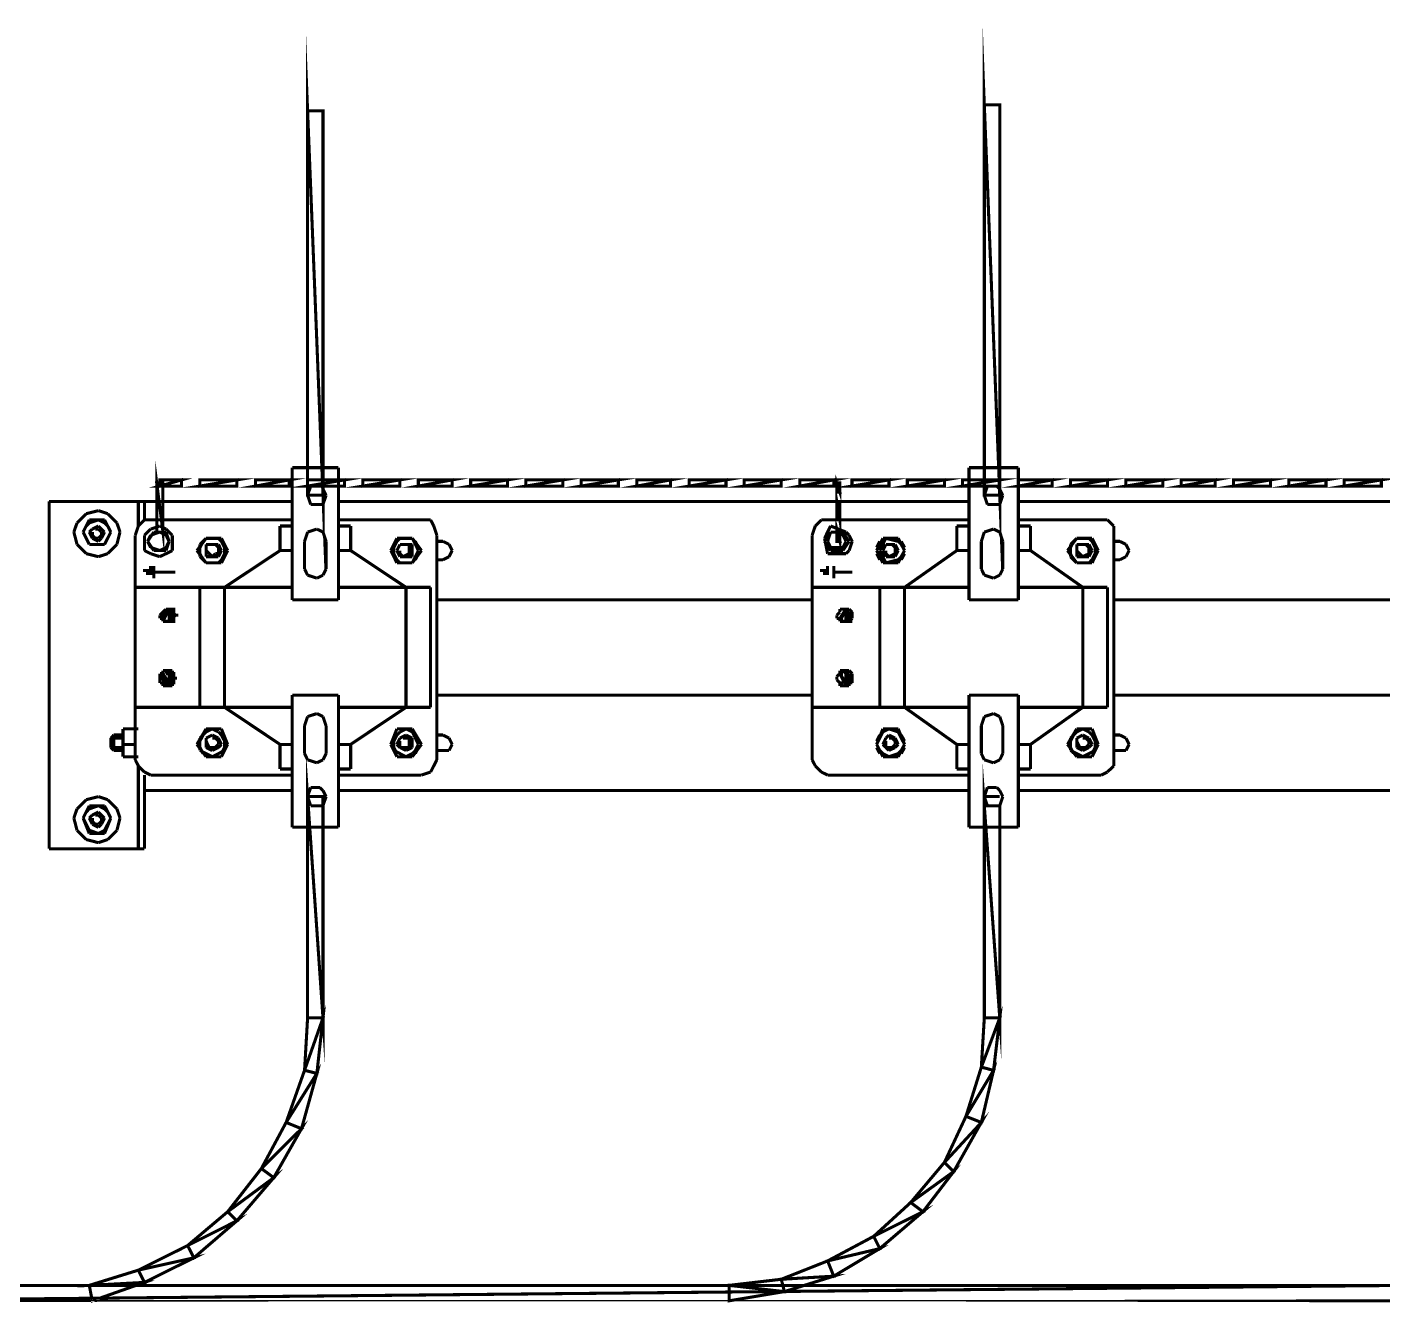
# Model space of a CAD drawing. Header units: metres. Extents: x -593 to 248, y 430 to 1024.
# Drawn here: x -234.03 to -215.34, y 511.43 to 529.02 of the extents above; entities that cross this region are included whole.
import ezdxf

# ---------------------------------------------------------------- set-up
doc = ezdxf.new("R2010")
doc.units = ezdxf.units.M
doc.header["$MEASUREMENT"] = 0
for name, color, linetype in [('C00-00-00-BLACK', 7, 'Continuous'), ('C00-FF-00', 3, 'Continuous'), ('CFF-00-00', 1, 'Continuous')]:
    doc.layers.add(name, color=color, linetype=linetype)

msp = doc.modelspace()

# ---------------------------------------------------------------- linework, layer by layer
at = {"layer": 'C00-00-00-BLACK', "const_width": 0.0423}
for points in [[(-229.736, 522.949), (-230.372, 522.949)], [(-230.372, 522.949), (-230.372, 521.126)], [(-229.736, 522.949), (-229.736, 521.126)], [(-220.363, 522.949), (-221.043, 522.949)], [(-221.043, 522.949), (-221.043, 521.126)], [(-220.363, 522.949), (-220.363, 521.126)], [(-230.118, 522.695), (-230.161, 522.568)], [(-230.161, 522.568), (-230.118, 522.441)], [(-229.992, 522.695), (-230.118, 522.695)], [(-229.906, 522.568), (-229.949, 522.653)], [(-229.949, 522.441), (-229.906, 522.568)], [(-220.789, 522.695), (-220.832, 522.568)], [(-220.832, 522.568), (-220.789, 522.441)], [(-220.662, 522.695), (-220.789, 522.695)], [(-220.619, 522.653), (-220.662, 522.695)], [(-220.577, 522.568), (-220.619, 522.653)], [(-220.619, 522.441), (-220.577, 522.568)], [(-233.725, 517.695), (-233.725, 522.484)], [(-230.372, 522.484), (-233.725, 522.484)], [(-232.494, 522.145), (-232.494, 522.484)], [(-232.41, 522.229), (-232.41, 522.484)], [(-230.118, 522.441), (-229.992, 522.441)], [(-229.992, 522.441), (-229.949, 522.441)], [(-221.043, 522.484), (-229.736, 522.484)], [(-220.789, 522.441), (-220.662, 522.441)], [(-220.662, 522.441), (-220.619, 522.441)], [(-211.711, 522.484), (-220.363, 522.484)], [(-233.213, 522.314), (-233.34, 522.187)], [(-233.171, 522.229), (-233.256, 522.061)], [(-233.044, 522.357), (-233.213, 522.314)], [(-233.044, 522.229), (-233.171, 522.187)], [(-232.96, 522.229), (-233.171, 522.229)], [(-232.917, 522.314), (-233.044, 522.357)], [(-232.96, 522.187), (-233.044, 522.229)], [(-232.874, 522.061), (-232.96, 522.229)], [(-232.79, 522.187), (-232.917, 522.314)], [(-232.41, 522.229), (-232.494, 522.145)], [(-232.324, 522.229), (-232.41, 522.229)], [(-232.324, 522.229), (-230.372, 522.229)], [(-229.736, 522.229), (-228.591, 522.229)], [(-228.465, 522.229), (-228.591, 522.229)], [(-228.422, 522.145), (-228.465, 522.229)], [(-223.078, 522.229), (-223.162, 522.145)], [(-222.992, 522.229), (-223.078, 522.229)], [(-222.992, 522.229), (-221.043, 522.229)], [(-220.363, 522.229), (-219.219, 522.229)], [(-219.135, 522.229), (-219.219, 522.229)], [(-219.048, 522.145), (-219.135, 522.229)], [(-233.34, 522.187), (-233.383, 522.061)], [(-233.383, 522.061), (-233.34, 521.891)], [(-233.213, 522.145), (-233.256, 522.061)], [(-233.256, 522.061), (-233.213, 521.975)], [(-233.256, 522.061), (-233.171, 521.891)], [(-233.171, 522.187), (-233.213, 522.145)], [(-233.129, 522.102), (-233.171, 522.061)], [(-233.171, 522.061), (-233.129, 521.975)], [(-233.044, 522.145), (-233.129, 522.102)], [(-233.129, 522.061), (-233.129, 522.018)], [(-233.129, 522.018), (-233.086, 521.975)], [(-233.044, 522.102), (-233.086, 522.102)], [(-233.003, 522.102), (-233.044, 522.145)], [(-233.003, 522.061), (-233.044, 522.102)], [(-233.044, 521.975), (-233.003, 522.018)], [(-232.96, 522.061), (-233.003, 522.102)], [(-233.003, 522.018), (-233.003, 522.061)], [(-233.003, 521.975), (-232.96, 522.061)], [(-232.917, 522.145), (-232.96, 522.187)], [(-232.96, 521.891), (-232.874, 522.061)], [(-232.874, 522.061), (-232.917, 522.145)], [(-232.917, 521.975), (-232.874, 522.061)], [(-232.747, 522.061), (-232.79, 522.187)], [(-232.79, 521.891), (-232.747, 522.061)], [(-232.494, 522.145), (-232.537, 522.018)], [(-232.537, 522.018), (-232.537, 518.921)], [(-232.324, 522.102), (-232.41, 522.018)], [(-232.41, 522.018), (-232.41, 521.933)], [(-232.282, 522.061), (-232.367, 521.933)], [(-232.324, 522.018), (-232.367, 521.933)], [(-232.198, 522.145), (-232.324, 522.102)], [(-232.198, 522.061), (-232.324, 522.018)], [(-232.112, 522.061), (-232.282, 522.061)], [(-232.112, 522.102), (-232.198, 522.145)], [(-232.112, 522.018), (-232.198, 522.061)], [(-232.026, 522.018), (-232.112, 522.102)], [(-232.071, 521.933), (-232.112, 522.061)], [(-232.071, 521.933), (-232.112, 522.018)], [(-232.026, 521.933), (-232.026, 522.018)], [(-230.372, 522.145), (-230.541, 522.145)], [(-230.541, 522.145), (-230.541, 521.806)], [(-230.161, 522.061), (-230.203, 521.933)], [(-230.033, 522.102), (-230.161, 522.061)], [(-229.949, 522.061), (-230.033, 522.102)], [(-229.906, 521.933), (-229.949, 522.061)], [(-229.567, 522.145), (-229.736, 522.145)], [(-229.567, 522.145), (-229.567, 521.806)], [(-228.379, 522.018), (-228.422, 522.145)], [(-228.379, 522.018), (-228.379, 518.921)], [(-223.162, 522.145), (-223.205, 522.018)], [(-223.205, 522.018), (-223.205, 518.921)], [(-222.951, 522.145), (-223.035, 521.975)], [(-222.951, 522.061), (-223.035, 521.933)], [(-222.951, 522.061), (-222.992, 521.933)], [(-222.739, 522.061), (-222.951, 522.145)], [(-222.781, 522.061), (-222.951, 522.061)], [(-222.823, 522.061), (-222.951, 522.061)], [(-222.781, 522.018), (-222.823, 522.061)], [(-222.696, 521.933), (-222.781, 522.061)], [(-222.739, 521.933), (-222.781, 522.018)], [(-222.696, 522.018), (-222.739, 522.061)], [(-222.653, 521.933), (-222.696, 522.018)], [(-221.043, 522.145), (-221.212, 522.145)], [(-221.212, 521.806), (-221.212, 522.145)], [(-220.832, 522.061), (-220.873, 521.933)], [(-220.704, 522.102), (-220.832, 522.061)], [(-220.619, 522.061), (-220.704, 522.102)], [(-220.577, 521.933), (-220.619, 522.061)], [(-220.194, 522.145), (-220.363, 522.145)], [(-220.194, 521.806), (-220.194, 522.145)], [(-219.048, 522.018), (-219.048, 522.145)], [(-219.048, 522.018), (-219.048, 518.921)], [(-233.34, 521.891), (-233.213, 521.763)], [(-233.213, 521.975), (-233.171, 521.891)], [(-233.171, 521.891), (-233.044, 521.891)], [(-233.171, 521.891), (-232.96, 521.891)], [(-233.129, 521.975), (-233.044, 521.933)], [(-233.086, 521.975), (-233.044, 521.975)], [(-233.044, 521.933), (-233.003, 521.975)], [(-233.044, 521.891), (-232.96, 521.891)], [(-232.96, 521.891), (-232.917, 521.975)], [(-232.917, 521.763), (-232.79, 521.891)], [(-232.41, 521.933), (-232.41, 521.806)], [(-232.367, 521.933), (-232.324, 521.848)], [(-232.367, 521.933), (-232.282, 521.806)], [(-232.324, 521.848), (-232.198, 521.806)], [(-232.198, 521.806), (-232.112, 521.848)], [(-232.112, 521.848), (-232.071, 521.933)], [(-232.112, 521.806), (-232.071, 521.933)], [(-232.026, 521.806), (-232.026, 521.933)], [(-231.56, 521.975), (-231.687, 521.806)], [(-231.56, 521.975), (-231.645, 521.891)], [(-231.602, 521.933), (-231.645, 521.848)], [(-231.645, 521.891), (-231.645, 521.806)], [(-231.349, 521.975), (-231.56, 521.975)], [(-231.476, 521.975), (-231.56, 521.975)], [(-231.476, 521.891), (-231.56, 521.891)], [(-231.56, 521.891), (-231.56, 521.806)], [(-231.433, 521.975), (-231.517, 521.975)], [(-231.39, 521.975), (-231.476, 521.975)], [(-231.433, 521.891), (-231.476, 521.891)], [(-231.39, 521.891), (-231.476, 521.891)], [(-231.39, 521.848), (-231.433, 521.891)], [(-231.306, 521.891), (-231.39, 521.975)], [(-231.349, 521.806), (-231.39, 521.891)], [(-231.39, 521.763), (-231.39, 521.848)], [(-231.263, 521.806), (-231.349, 521.975)], [(-231.306, 521.848), (-231.349, 521.933)], [(-231.306, 521.806), (-231.306, 521.891)], [(-230.203, 521.933), (-230.203, 521.552)], [(-229.906, 521.933), (-229.906, 521.552)], [(-228.93, 521.975), (-229.014, 521.806)], [(-228.888, 521.975), (-228.972, 521.891)], [(-228.93, 521.933), (-228.972, 521.848)], [(-228.972, 521.891), (-228.972, 521.806)], [(-228.718, 521.975), (-228.93, 521.975)], [(-228.888, 521.891), (-228.93, 521.806)], [(-228.804, 521.975), (-228.888, 521.975)], [(-228.804, 521.891), (-228.888, 521.891)], [(-228.761, 521.975), (-228.845, 521.975)], [(-228.761, 521.891), (-228.845, 521.891)], [(-228.718, 521.975), (-228.804, 521.975)], [(-228.718, 521.891), (-228.804, 521.891)], [(-228.761, 521.848), (-228.761, 521.891)], [(-228.761, 521.763), (-228.761, 521.848)], [(-228.675, 521.891), (-228.718, 521.975)], [(-228.591, 521.806), (-228.718, 521.975)], [(-228.718, 521.806), (-228.718, 521.891)], [(-228.634, 521.848), (-228.675, 521.933)], [(-228.634, 521.806), (-228.675, 521.891)], [(-228.295, 521.933), (-228.379, 521.933)], [(-228.21, 521.891), (-228.295, 521.933)], [(-228.168, 521.806), (-228.21, 521.891)], [(-223.035, 521.975), (-222.992, 521.763)], [(-223.035, 521.933), (-222.951, 521.806)], [(-222.992, 521.933), (-222.951, 521.848)], [(-222.951, 521.848), (-222.823, 521.848)], [(-222.823, 521.848), (-222.781, 521.848)], [(-222.781, 521.806), (-222.696, 521.933)], [(-222.781, 521.848), (-222.739, 521.933)], [(-222.696, 521.806), (-222.653, 521.933)], [(-222.23, 521.975), (-222.316, 521.806)], [(-222.273, 521.933), (-222.316, 521.848)], [(-222.189, 521.975), (-222.273, 521.806)], [(-222.019, 521.975), (-222.23, 521.975)], [(-222.189, 521.891), (-222.23, 521.806)], [(-222.061, 521.975), (-222.189, 521.975)], [(-222.019, 521.933), (-222.189, 521.975)], [(-222.146, 521.891), (-222.189, 521.891)], [(-222.061, 521.891), (-222.146, 521.891)], [(-222.104, 521.891), (-222.146, 521.891)], [(-222.061, 521.848), (-222.104, 521.891)], [(-222.019, 521.806), (-222.061, 521.891)], [(-222.061, 521.763), (-222.061, 521.848)], [(-221.931, 521.806), (-222.019, 521.975)], [(-221.977, 521.891), (-222.019, 521.933)], [(-221.931, 521.848), (-221.977, 521.933)], [(-221.931, 521.806), (-221.977, 521.891)], [(-220.873, 521.933), (-220.873, 521.552)], [(-220.577, 521.933), (-220.577, 521.552)], [(-219.558, 521.975), (-219.685, 521.806)], [(-219.558, 521.975), (-219.644, 521.891)], [(-219.601, 521.933), (-219.644, 521.848)], [(-219.644, 521.891), (-219.644, 521.806)], [(-219.346, 521.975), (-219.558, 521.975)], [(-219.474, 521.975), (-219.558, 521.975)], [(-219.474, 521.891), (-219.558, 521.891)], [(-219.558, 521.891), (-219.558, 521.806)], [(-219.432, 521.975), (-219.516, 521.975)], [(-219.389, 521.975), (-219.474, 521.975)], [(-219.432, 521.891), (-219.474, 521.891)], [(-219.389, 521.891), (-219.474, 521.891)], [(-219.389, 521.848), (-219.432, 521.891)], [(-219.305, 521.891), (-219.389, 521.975)], [(-219.346, 521.806), (-219.389, 521.891)], [(-219.389, 521.763), (-219.389, 521.848)], [(-219.262, 521.806), (-219.346, 521.975)], [(-219.305, 521.848), (-219.346, 521.933)], [(-219.305, 521.806), (-219.305, 521.891)], [(-218.963, 521.933), (-219.048, 521.933)], [(-218.879, 521.891), (-218.963, 521.933)], [(-218.836, 521.806), (-218.879, 521.891)], [(-233.213, 521.763), (-233.044, 521.722)], [(-233.044, 521.722), (-232.917, 521.763)], [(-232.41, 521.806), (-232.324, 521.763)], [(-232.324, 521.763), (-232.198, 521.722)], [(-232.282, 521.806), (-232.112, 521.806)], [(-232.198, 521.722), (-232.112, 521.763)], [(-232.112, 521.763), (-232.026, 521.806)], [(-231.687, 521.806), (-231.56, 521.636)], [(-231.645, 521.806), (-231.645, 521.722)], [(-231.645, 521.763), (-231.602, 521.679)], [(-231.645, 521.722), (-231.56, 521.636)], [(-231.56, 521.806), (-231.517, 521.763)], [(-231.56, 521.806), (-231.56, 521.722)], [(-231.56, 521.722), (-231.476, 521.722)], [(-231.56, 521.636), (-231.349, 521.636)], [(-231.56, 521.636), (-231.476, 521.636)], [(-231.517, 521.763), (-231.476, 521.722)], [(-231.517, 521.636), (-231.433, 521.636)], [(-231.476, 521.722), (-231.433, 521.763)], [(-231.476, 521.722), (-231.39, 521.722)], [(-231.476, 521.636), (-231.39, 521.636)], [(-231.433, 521.763), (-231.39, 521.763)], [(-231.39, 521.722), (-231.349, 521.806)], [(-231.39, 521.636), (-231.306, 521.722)], [(-231.349, 521.636), (-231.263, 521.806)], [(-231.349, 521.679), (-231.306, 521.763)], [(-230.541, 521.806), (-231.306, 521.299)], [(-231.306, 521.722), (-231.306, 521.806)], [(-230.372, 521.806), (-230.541, 521.806)], [(-229.567, 521.806), (-229.736, 521.806)], [(-229.567, 521.806), (-228.804, 521.299)], [(-229.014, 521.806), (-228.93, 521.636)], [(-228.972, 521.806), (-228.972, 521.722)], [(-228.972, 521.763), (-228.93, 521.679)], [(-228.972, 521.722), (-228.888, 521.636)], [(-228.93, 521.806), (-228.888, 521.722)], [(-228.93, 521.636), (-228.718, 521.636)], [(-228.888, 521.806), (-228.888, 521.763)], [(-228.888, 521.763), (-228.845, 521.722)], [(-228.888, 521.722), (-228.804, 521.722)], [(-228.888, 521.636), (-228.804, 521.636)], [(-228.845, 521.722), (-228.761, 521.763)], [(-228.845, 521.636), (-228.761, 521.636)], [(-228.804, 521.722), (-228.718, 521.722)], [(-228.804, 521.636), (-228.718, 521.636)], [(-228.761, 521.763), (-228.718, 521.763)], [(-228.718, 521.722), (-228.718, 521.806)], [(-228.718, 521.636), (-228.591, 521.806)], [(-228.718, 521.636), (-228.675, 521.722)], [(-228.675, 521.722), (-228.634, 521.806)], [(-228.675, 521.679), (-228.634, 521.763)], [(-228.295, 521.679), (-228.379, 521.679)], [(-228.295, 521.679), (-228.21, 521.722)], [(-228.21, 521.722), (-228.168, 521.806)], [(-222.992, 521.763), (-222.739, 521.763)], [(-222.951, 521.806), (-222.781, 521.806)], [(-222.739, 521.763), (-222.696, 521.806)], [(-222.316, 521.806), (-222.23, 521.636)], [(-222.316, 521.763), (-222.273, 521.679)], [(-222.273, 521.806), (-222.189, 521.636)], [(-222.23, 521.806), (-222.189, 521.722)], [(-222.23, 521.636), (-222.019, 521.636)], [(-222.189, 521.806), (-222.189, 521.763)], [(-222.189, 521.763), (-222.146, 521.722)], [(-222.189, 521.722), (-222.146, 521.722)], [(-222.189, 521.636), (-222.019, 521.679)], [(-222.189, 521.636), (-222.061, 521.636)], [(-222.146, 521.722), (-222.061, 521.763)], [(-222.146, 521.722), (-222.061, 521.722)], [(-222.061, 521.722), (-222.019, 521.806)], [(-222.019, 521.636), (-221.931, 521.806)], [(-222.019, 521.679), (-221.977, 521.722)], [(-221.977, 521.722), (-221.931, 521.806)], [(-221.977, 521.679), (-221.931, 521.763)], [(-221.212, 521.806), (-221.931, 521.299)], [(-221.043, 521.806), (-221.212, 521.806)], [(-220.363, 521.806), (-220.194, 521.806)], [(-220.194, 521.806), (-219.474, 521.299)], [(-219.685, 521.806), (-219.558, 521.636)], [(-219.644, 521.806), (-219.644, 521.722)], [(-219.644, 521.763), (-219.601, 521.679)], [(-219.644, 521.722), (-219.558, 521.636)], [(-219.558, 521.806), (-219.516, 521.763)], [(-219.558, 521.806), (-219.558, 521.722)], [(-219.558, 521.722), (-219.474, 521.722)], [(-219.558, 521.636), (-219.346, 521.636)], [(-219.558, 521.636), (-219.474, 521.636)], [(-219.516, 521.763), (-219.474, 521.722)], [(-219.516, 521.636), (-219.432, 521.636)], [(-219.474, 521.722), (-219.389, 521.763)], [(-219.474, 521.722), (-219.389, 521.722)], [(-219.474, 521.636), (-219.389, 521.636)], [(-219.389, 521.722), (-219.346, 521.806)], [(-219.389, 521.636), (-219.305, 521.722)], [(-219.346, 521.636), (-219.262, 521.806)], [(-219.346, 521.679), (-219.305, 521.763)], [(-219.305, 521.722), (-219.305, 521.806)], [(-219.048, 521.679), (-218.963, 521.679)], [(-218.963, 521.679), (-218.879, 521.722)], [(-218.879, 521.722), (-218.836, 521.806)], [(-232.41, 521.552), (-232.41, 521.509)], [(-232.367, 521.552), (-232.367, 521.467)], [(-232.324, 521.595), (-232.324, 521.467)], [(-232.282, 521.595), (-232.282, 521.425)], [(-231.983, 521.509), (-232.282, 521.509)], [(-230.203, 521.552), (-230.161, 521.467)], [(-230.161, 521.467), (-230.033, 521.425)], [(-230.033, 521.425), (-229.949, 521.467)], [(-229.949, 521.467), (-229.906, 521.552)], [(-223.078, 521.552), (-223.078, 521.509)], [(-223.035, 521.552), (-223.035, 521.467)], [(-222.992, 521.595), (-222.992, 521.467)], [(-222.908, 521.595), (-222.908, 521.425)], [(-222.653, 521.509), (-222.908, 521.509)], [(-220.873, 521.552), (-220.832, 521.467)], [(-220.832, 521.467), (-220.704, 521.425)], [(-220.704, 521.425), (-220.619, 521.467)], [(-220.619, 521.467), (-220.577, 521.552)], [(-230.372, 521.299), (-232.537, 521.299)], [(-231.645, 521.299), (-231.645, 519.645)], [(-231.306, 521.299), (-231.306, 519.645)], [(-228.465, 521.299), (-229.736, 521.299)], [(-228.804, 521.299), (-228.804, 519.645)], [(-228.465, 521.299), (-228.465, 519.645)], [(-221.043, 521.299), (-223.205, 521.299)], [(-222.273, 521.299), (-222.273, 519.645)], [(-221.931, 521.299), (-221.931, 519.645)], [(-219.135, 521.299), (-220.363, 521.299)], [(-219.474, 521.299), (-219.474, 519.645)], [(-219.135, 521.299), (-219.135, 519.645)], [(-229.736, 521.126), (-230.372, 521.126)], [(-223.205, 521.126), (-228.379, 521.126)], [(-220.363, 521.126), (-221.043, 521.126)], [(-213.833, 521.126), (-219.048, 521.126)], [(-232.112, 520.999), (-232.198, 520.914)], [(-232.198, 520.871), (-232.112, 520.999)], [(-232.198, 520.914), (-232.198, 520.871)], [(-232.155, 520.871), (-232.071, 520.999)], [(-232.071, 520.999), (-232.155, 520.83)], [(-232.112, 520.999), (-232.071, 520.999)], [(-232.112, 520.999), (-232.071, 520.999)], [(-232.112, 520.999), (-232.071, 520.999)], [(-232.071, 520.999), (-232.112, 520.999)], [(-232.071, 520.957), (-232.071, 520.999)], [(-232.071, 520.999), (-232.026, 520.999)], [(-232.071, 520.999), (-232.026, 520.999)], [(-232.026, 520.999), (-232.071, 520.999)], [(-232.026, 520.999), (-232.071, 520.999)], [(-232.071, 520.999), (-232.026, 520.999)], [(-232.071, 520.871), (-232.071, 520.957)], [(-232.071, 520.957), (-232.026, 520.957)], [(-232.026, 520.957), (-232.026, 520.999)], [(-232.026, 520.999), (-231.983, 520.999)], [(-232.026, 520.999), (-231.983, 520.999)], [(-232.026, 520.957), (-232.026, 520.999)], [(-231.983, 520.914), (-232.026, 520.957)], [(-232.026, 520.871), (-232.026, 520.957)], [(-232.026, 520.957), (-231.983, 520.957)], [(-232.026, 520.871), (-231.983, 520.914)], [(-231.983, 520.914), (-231.941, 520.914)], [(-222.823, 520.957), (-222.866, 520.914)], [(-222.866, 520.914), (-222.866, 520.871)], [(-222.823, 520.871), (-222.739, 520.999)], [(-222.823, 520.83), (-222.739, 520.999)], [(-222.739, 520.999), (-222.823, 520.999)], [(-222.823, 520.999), (-222.781, 520.999)], [(-222.823, 520.999), (-222.781, 520.999)], [(-222.823, 520.999), (-222.823, 520.957)], [(-222.823, 520.871), (-222.739, 520.999)], [(-222.781, 520.999), (-222.739, 520.999)], [(-222.696, 520.957), (-222.739, 520.999)], [(-222.739, 520.999), (-222.696, 520.999)], [(-222.696, 520.999), (-222.739, 520.999)], [(-222.739, 520.999), (-222.696, 520.999)], [(-222.739, 520.999), (-222.696, 520.999)], [(-222.696, 520.999), (-222.739, 520.999)], [(-222.739, 520.999), (-222.696, 520.999)], [(-222.739, 520.871), (-222.739, 520.999)], [(-222.653, 520.957), (-222.696, 520.999)], [(-222.696, 520.871), (-222.696, 520.957)], [(-222.653, 520.871), (-222.653, 520.957)], [(-232.198, 520.871), (-232.155, 520.871)], [(-232.155, 520.871), (-232.198, 520.871)], [(-232.155, 520.83), (-232.155, 520.871)], [(-232.155, 520.83), (-232.112, 520.83)], [(-232.155, 520.83), (-232.112, 520.83)], [(-232.112, 520.83), (-232.071, 520.83)], [(-232.112, 520.83), (-232.071, 520.83)], [(-232.071, 520.83), (-232.071, 520.871)], [(-232.071, 520.871), (-232.026, 520.871)], [(-232.071, 520.83), (-232.026, 520.83)], [(-232.071, 520.83), (-232.026, 520.83)], [(-232.071, 520.83), (-232.026, 520.83)], [(-232.026, 520.83), (-232.026, 520.871)], [(-232.026, 520.83), (-232.026, 520.871)], [(-232.026, 520.871), (-231.983, 520.871)], [(-232.026, 520.83), (-231.983, 520.83)], [(-222.866, 520.871), (-222.823, 520.871)], [(-222.823, 520.871), (-222.781, 520.871)], [(-222.823, 520.871), (-222.823, 520.83)], [(-222.823, 520.83), (-222.739, 520.83)], [(-222.781, 520.83), (-222.739, 520.83)], [(-222.739, 520.83), (-222.739, 520.871)], [(-222.739, 520.83), (-222.696, 520.83)], [(-222.739, 520.83), (-222.696, 520.83)], [(-222.739, 520.83), (-222.696, 520.83)], [(-222.696, 520.83), (-222.696, 520.871)], [(-222.696, 520.83), (-222.653, 520.871)], [(-222.696, 520.83), (-222.653, 520.83)], [(-222.696, 520.83), (-222.653, 520.83)], [(-232.155, 520.109), (-232.155, 520.152)], [(-232.155, 520.152), (-232.112, 520.152)], [(-232.112, 520.152), (-232.112, 520.109)], [(-232.112, 520.152), (-232.071, 520.152)], [(-232.071, 520.152), (-232.026, 520.152)], [(-232.071, 520.152), (-232.071, 520.109)], [(-232.071, 520.152), (-232.026, 520.152)], [(-232.026, 520.152), (-232.026, 520.109)], [(-222.823, 520.109), (-222.823, 520.152)], [(-222.823, 520.152), (-222.781, 520.152)], [(-222.781, 520.152), (-222.739, 520.152)], [(-222.781, 520.152), (-222.739, 520.109)], [(-222.739, 520.152), (-222.696, 520.152)], [(-222.739, 520.152), (-222.696, 520.152)], [(-222.739, 520.152), (-222.696, 520.109)], [(-222.696, 520.152), (-222.653, 520.109)], [(-232.198, 520.109), (-232.112, 519.941)], [(-232.198, 519.982), (-232.198, 520.109)], [(-232.198, 520.109), (-232.155, 520.109)], [(-232.155, 519.982), (-232.198, 519.982)], [(-232.071, 519.982), (-232.155, 520.109)], [(-232.155, 520.109), (-232.071, 519.941)], [(-232.155, 519.941), (-232.155, 519.982)], [(-232.112, 520.109), (-232.071, 520.109)], [(-232.071, 520.109), (-232.026, 520.109)], [(-232.071, 520.109), (-232.026, 520.109)], [(-232.071, 520.109), (-232.071, 520.068)], [(-232.071, 520.068), (-232.071, 520.025)], [(-232.071, 520.025), (-232.071, 519.982)], [(-232.026, 519.982), (-232.071, 519.941)], [(-232.071, 519.982), (-232.026, 519.982)], [(-232.071, 519.982), (-232.026, 519.982)], [(-232.071, 519.982), (-232.071, 519.941)], [(-232.026, 520.109), (-231.983, 520.109)], [(-232.026, 520.109), (-232.026, 520.068)], [(-232.026, 520.109), (-231.983, 520.109)], [(-232.026, 520.109), (-232.026, 520.068)], [(-232.026, 520.068), (-232.026, 519.982)], [(-232.026, 520.068), (-231.983, 520.068)], [(-231.983, 520.025), (-232.026, 520.025)], [(-232.026, 520.025), (-232.026, 519.982)], [(-232.026, 519.982), (-231.983, 519.982)], [(-232.026, 519.982), (-231.983, 519.982)], [(-232.026, 519.982), (-232.026, 519.941)], [(-231.983, 520.068), (-231.983, 520.025)], [(-222.866, 520.068), (-222.823, 520.109)], [(-222.866, 520.025), (-222.866, 520.068)], [(-222.823, 519.982), (-222.866, 520.025)], [(-222.823, 520.109), (-222.781, 520.109)], [(-222.739, 519.941), (-222.823, 520.109)], [(-222.739, 519.982), (-222.823, 520.109)], [(-222.823, 520.109), (-222.739, 519.941)], [(-222.823, 519.941), (-222.823, 519.982)], [(-222.823, 519.982), (-222.781, 519.982)], [(-222.739, 520.109), (-222.696, 520.109)], [(-222.739, 520.109), (-222.739, 519.982)], [(-222.696, 519.982), (-222.739, 519.982)], [(-222.739, 519.982), (-222.739, 519.941)], [(-222.739, 519.982), (-222.696, 519.982)], [(-222.696, 520.109), (-222.696, 519.982)], [(-222.653, 519.982), (-222.696, 519.982)], [(-222.696, 519.982), (-222.696, 519.941)], [(-222.696, 519.982), (-222.653, 519.982)], [(-222.696, 519.982), (-222.696, 519.941)], [(-222.653, 520.109), (-222.653, 519.982)], [(-232.112, 519.941), (-232.155, 519.941)], [(-232.071, 519.941), (-232.112, 519.941)], [(-232.071, 519.941), (-232.112, 519.941)], [(-232.071, 519.941), (-232.026, 519.941)], [(-232.026, 519.941), (-232.071, 519.941)], [(-232.071, 519.941), (-232.026, 519.941)], [(-230.372, 519.813), (-230.372, 517.991)], [(-229.736, 519.813), (-230.372, 519.813)], [(-229.736, 519.813), (-229.736, 517.991)], [(-223.205, 519.813), (-228.379, 519.813)], [(-222.739, 519.941), (-222.823, 519.941)], [(-222.781, 519.941), (-222.739, 519.941)], [(-222.739, 519.941), (-222.696, 519.941)], [(-222.696, 519.941), (-222.739, 519.941)], [(-222.696, 519.941), (-222.739, 519.941)], [(-221.043, 519.813), (-221.043, 517.991)], [(-220.363, 519.813), (-221.043, 519.813)], [(-220.363, 519.813), (-220.363, 517.991)], [(-213.833, 519.813), (-219.048, 519.813)], [(-230.372, 519.645), (-232.537, 519.645)], [(-230.541, 519.134), (-231.306, 519.645)], [(-228.465, 519.645), (-229.736, 519.645)], [(-229.567, 519.134), (-228.804, 519.645)], [(-221.043, 519.645), (-223.205, 519.645)], [(-221.212, 519.134), (-221.931, 519.645)], [(-219.135, 519.645), (-220.363, 519.645)], [(-220.194, 519.134), (-219.474, 519.645)], [(-230.161, 519.517), (-230.203, 519.39)], [(-230.203, 519.39), (-230.203, 519.007)], [(-230.033, 519.559), (-230.161, 519.517)], [(-229.949, 519.517), (-230.033, 519.559)], [(-229.906, 519.39), (-229.949, 519.517)], [(-229.906, 519.39), (-229.906, 519.007)], [(-220.832, 519.517), (-220.873, 519.39)], [(-220.873, 519.39), (-220.873, 519.007)], [(-220.704, 519.559), (-220.832, 519.517)], [(-220.619, 519.517), (-220.704, 519.559)], [(-220.577, 519.39), (-220.619, 519.517)], [(-220.577, 519.39), (-220.577, 519.007)], [(-232.833, 519.263), (-232.874, 519.22)], [(-232.874, 519.22), (-232.874, 519.091)], [(-232.833, 519.05), (-232.833, 519.263)], [(-232.833, 519.263), (-232.706, 519.263)], [(-232.833, 519.22), (-232.706, 519.22)], [(-232.706, 519.348), (-232.706, 519.22)], [(-232.706, 519.348), (-232.706, 519.306)], [(-232.537, 519.348), (-232.706, 519.348)], [(-232.706, 519.007), (-232.706, 519.306)], [(-232.706, 519.22), (-232.706, 519.134)], [(-232.537, 519.348), (-232.537, 518.964)], [(-232.537, 519.348), (-232.494, 519.348)], [(-231.56, 519.348), (-231.687, 519.134)], [(-231.56, 519.306), (-231.645, 519.22)], [(-231.602, 519.263), (-231.645, 519.179)], [(-231.645, 519.22), (-231.645, 519.134)], [(-231.349, 519.348), (-231.56, 519.348)], [(-231.476, 519.348), (-231.56, 519.306)], [(-231.476, 519.263), (-231.56, 519.22)], [(-231.56, 519.22), (-231.56, 519.134)], [(-231.433, 519.348), (-231.517, 519.348)], [(-231.39, 519.306), (-231.476, 519.348)], [(-231.39, 519.22), (-231.476, 519.263)], [(-231.433, 519.22), (-231.476, 519.22)], [(-231.39, 519.179), (-231.433, 519.22)], [(-231.306, 519.22), (-231.39, 519.306)], [(-231.349, 519.134), (-231.39, 519.22)], [(-231.263, 519.134), (-231.349, 519.348)], [(-231.306, 519.179), (-231.349, 519.263)], [(-231.306, 519.134), (-231.306, 519.22)], [(-228.93, 519.348), (-229.014, 519.134)], [(-228.888, 519.306), (-228.972, 519.22)], [(-228.93, 519.263), (-228.972, 519.179)], [(-228.972, 519.22), (-228.972, 519.134)], [(-228.718, 519.348), (-228.93, 519.348)], [(-228.888, 519.22), (-228.93, 519.134)], [(-228.804, 519.348), (-228.888, 519.306)], [(-228.804, 519.263), (-228.888, 519.22)], [(-228.761, 519.348), (-228.845, 519.348)], [(-228.761, 519.22), (-228.845, 519.22)], [(-228.718, 519.306), (-228.804, 519.348)], [(-228.718, 519.22), (-228.804, 519.263)], [(-228.761, 519.179), (-228.761, 519.22)], [(-228.591, 519.134), (-228.718, 519.348)], [(-228.675, 519.22), (-228.718, 519.306)], [(-228.718, 519.134), (-228.718, 519.22)], [(-228.634, 519.179), (-228.675, 519.263)], [(-228.634, 519.134), (-228.675, 519.22)], [(-228.295, 519.263), (-228.379, 519.263)], [(-228.21, 519.22), (-228.295, 519.263)], [(-228.168, 519.134), (-228.21, 519.22)], [(-222.23, 519.348), (-222.316, 519.134)], [(-222.273, 519.263), (-222.316, 519.179)], [(-222.273, 519.22), (-222.316, 519.134)], [(-222.23, 519.306), (-222.273, 519.22)], [(-222.146, 519.348), (-222.23, 519.306)], [(-222.019, 519.348), (-222.23, 519.348)], [(-222.189, 519.22), (-222.23, 519.134)], [(-222.061, 519.348), (-222.189, 519.348)], [(-222.146, 519.263), (-222.189, 519.22)], [(-222.019, 519.306), (-222.146, 519.348)], [(-222.061, 519.22), (-222.146, 519.263)], [(-222.104, 519.22), (-222.146, 519.22)], [(-222.061, 519.179), (-222.104, 519.22)], [(-222.019, 519.134), (-222.061, 519.22)], [(-221.931, 519.134), (-222.019, 519.348)], [(-221.977, 519.22), (-222.019, 519.306)], [(-221.931, 519.179), (-221.977, 519.263)], [(-221.931, 519.134), (-221.977, 519.22)], [(-219.558, 519.348), (-219.685, 519.134)], [(-219.558, 519.306), (-219.644, 519.22)], [(-219.601, 519.263), (-219.644, 519.179)], [(-219.644, 519.22), (-219.644, 519.134)], [(-219.474, 519.348), (-219.558, 519.306)], [(-219.346, 519.348), (-219.558, 519.348)], [(-219.474, 519.263), (-219.558, 519.22)], [(-219.558, 519.22), (-219.558, 519.134)], [(-219.432, 519.348), (-219.516, 519.348)], [(-219.389, 519.306), (-219.474, 519.348)], [(-219.389, 519.22), (-219.474, 519.263)], [(-219.432, 519.22), (-219.474, 519.22)], [(-219.389, 519.179), (-219.432, 519.22)], [(-219.305, 519.22), (-219.389, 519.306)], [(-219.346, 519.134), (-219.389, 519.22)], [(-219.262, 519.134), (-219.346, 519.348)], [(-219.305, 519.179), (-219.346, 519.263)], [(-219.305, 519.134), (-219.305, 519.22)], [(-218.963, 519.263), (-219.048, 519.263)], [(-218.879, 519.22), (-218.963, 519.263)], [(-218.836, 519.134), (-218.879, 519.22)], [(-232.833, 519.05), (-232.874, 519.091)], [(-232.833, 519.091), (-232.706, 519.091)], [(-232.833, 519.05), (-232.706, 519.05)], [(-232.706, 519.134), (-232.706, 519.05)], [(-232.706, 519.134), (-232.537, 519.134)], [(-232.706, 519.05), (-232.706, 518.964)], [(-231.687, 519.134), (-231.56, 518.964)], [(-231.645, 519.134), (-231.645, 519.05)], [(-231.645, 519.091), (-231.602, 519.007)], [(-231.645, 519.05), (-231.56, 519.007)], [(-231.56, 519.179), (-231.517, 519.091)], [(-231.56, 519.134), (-231.56, 519.091)], [(-231.56, 519.091), (-231.476, 519.05)], [(-231.517, 519.091), (-231.476, 519.091)], [(-231.476, 519.091), (-231.433, 519.091)], [(-231.476, 519.05), (-231.39, 519.091)], [(-231.433, 519.091), (-231.39, 519.134)], [(-231.39, 519.134), (-231.39, 519.179)], [(-231.39, 519.091), (-231.349, 519.134)], [(-231.39, 519.007), (-231.306, 519.05)], [(-231.349, 518.964), (-231.263, 519.134)], [(-231.349, 519.007), (-231.306, 519.091)], [(-231.306, 519.05), (-231.306, 519.134)], [(-230.541, 519.134), (-230.541, 518.795)], [(-230.372, 519.134), (-230.541, 519.134)], [(-229.567, 519.134), (-229.736, 519.134)], [(-229.567, 519.134), (-229.567, 518.795)], [(-229.014, 519.134), (-228.93, 518.964)], [(-228.972, 519.134), (-228.972, 519.05)], [(-228.972, 519.091), (-228.93, 519.007)], [(-228.972, 519.05), (-228.888, 519.007)], [(-228.93, 519.134), (-228.888, 519.091)], [(-228.888, 519.179), (-228.888, 519.091)], [(-228.888, 519.091), (-228.804, 519.05)], [(-228.888, 519.091), (-228.845, 519.091)], [(-228.845, 519.091), (-228.761, 519.091)], [(-228.804, 519.05), (-228.718, 519.091)], [(-228.761, 519.134), (-228.761, 519.179)], [(-228.761, 519.091), (-228.761, 519.134)], [(-228.718, 519.091), (-228.718, 519.134)], [(-228.718, 518.964), (-228.591, 519.134)], [(-228.718, 519.007), (-228.675, 519.05)], [(-228.675, 519.05), (-228.634, 519.134)], [(-228.675, 519.007), (-228.634, 519.091)], [(-228.295, 519.05), (-228.379, 519.05)], [(-228.295, 519.05), (-228.21, 519.05)], [(-228.21, 519.05), (-228.168, 519.134)], [(-222.316, 519.134), (-222.273, 519.05)], [(-222.316, 519.134), (-222.23, 518.964)], [(-222.316, 519.091), (-222.273, 519.007)], [(-222.273, 519.05), (-222.23, 519.007)], [(-222.23, 519.134), (-222.189, 519.091)], [(-222.189, 519.179), (-222.189, 519.091)], [(-222.189, 519.091), (-222.146, 519.05)], [(-222.189, 519.091), (-222.146, 519.091)], [(-222.146, 519.05), (-222.061, 519.091)], [(-222.146, 519.091), (-222.104, 519.091)], [(-222.104, 519.091), (-222.061, 519.134)], [(-222.061, 519.134), (-222.061, 519.179)], [(-222.061, 519.091), (-222.019, 519.134)], [(-222.019, 518.964), (-221.931, 519.134)], [(-222.019, 519.007), (-221.977, 519.05)], [(-221.977, 519.05), (-221.931, 519.134)], [(-221.977, 519.007), (-221.931, 519.091)], [(-221.212, 519.134), (-221.212, 518.795)], [(-221.043, 519.134), (-221.212, 519.134)], [(-220.194, 519.134), (-220.363, 519.134)], [(-220.194, 519.134), (-220.194, 518.795)], [(-219.685, 519.134), (-219.558, 518.964)], [(-219.644, 519.134), (-219.644, 519.05)], [(-219.644, 519.091), (-219.601, 519.007)], [(-219.644, 519.05), (-219.558, 519.007)], [(-219.558, 519.179), (-219.516, 519.091)], [(-219.558, 519.134), (-219.558, 519.091)], [(-219.558, 519.091), (-219.474, 519.05)], [(-219.516, 519.091), (-219.474, 519.091)], [(-219.474, 519.091), (-219.432, 519.091)], [(-219.474, 519.05), (-219.389, 519.091)], [(-219.432, 519.091), (-219.389, 519.134)], [(-219.389, 519.134), (-219.389, 519.179)], [(-219.389, 519.091), (-219.346, 519.134)], [(-219.389, 519.007), (-219.305, 519.05)], [(-219.346, 518.964), (-219.262, 519.134)], [(-219.346, 519.007), (-219.305, 519.091)], [(-219.305, 519.05), (-219.305, 519.134)], [(-218.963, 519.05), (-219.048, 519.05)], [(-218.963, 519.05), (-218.879, 519.05)], [(-218.879, 519.05), (-218.836, 519.134)], [(-232.706, 518.964), (-232.706, 519.007)], [(-232.537, 518.964), (-232.706, 518.964)], [(-232.537, 518.964), (-232.494, 518.964)], [(-232.537, 518.921), (-232.494, 518.837)], [(-232.494, 518.837), (-232.41, 518.753)], [(-232.494, 517.695), (-232.494, 518.837)], [(-231.56, 519.007), (-231.476, 518.964)], [(-231.56, 518.964), (-231.349, 518.964)], [(-231.517, 518.964), (-231.433, 518.964)], [(-231.476, 518.964), (-231.39, 519.007)], [(-230.203, 519.007), (-230.161, 518.921)], [(-230.161, 518.921), (-230.033, 518.88)], [(-230.033, 518.88), (-229.949, 518.921)], [(-229.949, 518.921), (-229.906, 519.007)], [(-228.93, 518.964), (-228.718, 518.964)], [(-228.888, 519.007), (-228.804, 518.964)], [(-228.845, 518.964), (-228.761, 518.964)], [(-228.804, 518.964), (-228.718, 519.007)], [(-228.465, 518.753), (-228.422, 518.837)], [(-228.422, 518.837), (-228.379, 518.921)], [(-223.205, 518.921), (-223.162, 518.837)], [(-223.162, 518.837), (-223.078, 518.753)], [(-222.23, 519.007), (-222.146, 518.964)], [(-222.23, 518.964), (-222.019, 518.964)], [(-222.189, 518.964), (-222.061, 518.964)], [(-222.146, 518.964), (-222.019, 519.007)], [(-220.873, 519.007), (-220.832, 518.921)], [(-220.832, 518.921), (-220.704, 518.88)], [(-220.704, 518.88), (-220.619, 518.921)], [(-220.619, 518.921), (-220.577, 519.007)], [(-219.558, 519.007), (-219.474, 518.964)], [(-219.558, 518.964), (-219.346, 518.964)], [(-219.516, 518.964), (-219.432, 518.964)], [(-219.474, 518.964), (-219.389, 519.007)], [(-219.135, 518.753), (-219.048, 518.837)], [(-219.048, 518.837), (-219.048, 518.921)], [(-232.41, 518.753), (-232.324, 518.711)], [(-232.41, 518.711), (-232.41, 517.695)], [(-232.324, 518.711), (-230.372, 518.711)], [(-230.372, 518.795), (-230.541, 518.795)], [(-229.567, 518.795), (-229.736, 518.795)], [(-229.736, 518.711), (-228.591, 518.711)], [(-228.591, 518.711), (-228.465, 518.753)], [(-223.078, 518.753), (-222.992, 518.711)], [(-222.992, 518.711), (-221.043, 518.711)], [(-221.043, 518.795), (-221.212, 518.795)], [(-220.194, 518.795), (-220.363, 518.795)], [(-220.363, 518.711), (-219.219, 518.711)], [(-219.219, 518.711), (-219.135, 518.753)], [(-230.372, 518.498), (-232.41, 518.498)], [(-230.118, 518.541), (-230.161, 518.414)], [(-229.992, 518.541), (-230.118, 518.541)], [(-229.949, 518.498), (-229.992, 518.541)], [(-229.906, 518.414), (-229.949, 518.498)], [(-221.043, 518.498), (-229.736, 518.498)], [(-220.789, 518.541), (-220.832, 518.414)], [(-220.662, 518.541), (-220.789, 518.541)], [(-220.619, 518.498), (-220.662, 518.541)], [(-220.577, 518.414), (-220.619, 518.498)], [(-211.711, 518.498), (-220.363, 518.498)], [(-233.213, 518.372), (-233.34, 518.245)], [(-233.171, 518.288), (-233.256, 518.118)], [(-233.044, 518.414), (-233.213, 518.372)], [(-233.044, 518.288), (-233.171, 518.245)], [(-232.96, 518.288), (-233.171, 518.288)], [(-232.917, 518.372), (-233.044, 518.414)], [(-232.96, 518.245), (-233.044, 518.288)], [(-232.874, 518.118), (-232.96, 518.288)], [(-232.79, 518.245), (-232.917, 518.372)], [(-230.161, 518.414), (-229.949, 518.414)], [(-230.161, 518.414), (-230.118, 518.288)], [(-230.118, 518.288), (-229.992, 518.288)], [(-229.992, 518.288), (-229.949, 518.288)], [(-229.949, 518.288), (-229.906, 518.414)], [(-220.832, 518.414), (-220.619, 518.414)], [(-220.832, 518.414), (-220.789, 518.288)], [(-220.789, 518.288), (-220.662, 518.288)], [(-220.662, 518.288), (-220.619, 518.288)], [(-220.619, 518.288), (-220.577, 518.414)], [(-233.34, 518.245), (-233.383, 518.118)], [(-233.383, 518.118), (-233.34, 517.949)], [(-233.213, 518.202), (-233.256, 518.118)], [(-233.256, 518.118), (-233.213, 518.033)], [(-233.256, 518.118), (-233.171, 517.906)], [(-233.171, 518.245), (-233.213, 518.202)], [(-233.129, 518.159), (-233.171, 518.118)], [(-233.171, 518.118), (-233.129, 518.033)], [(-233.044, 518.202), (-233.129, 518.159)], [(-233.129, 518.118), (-233.129, 518.075)], [(-233.044, 518.159), (-233.086, 518.159)], [(-233.003, 518.159), (-233.044, 518.202)], [(-233.003, 518.118), (-233.044, 518.159)], [(-232.96, 518.118), (-233.003, 518.159)], [(-233.003, 518.075), (-233.003, 518.118)], [(-233.003, 518.033), (-232.96, 518.118)], [(-232.917, 518.202), (-232.96, 518.245)], [(-232.96, 517.906), (-232.874, 518.118)], [(-232.874, 518.118), (-232.917, 518.202)], [(-232.917, 518.033), (-232.874, 518.118)], [(-232.747, 518.118), (-232.79, 518.245)], [(-232.79, 517.949), (-232.747, 518.118)], [(-233.34, 517.949), (-233.213, 517.822)], [(-233.213, 518.033), (-233.171, 517.949)], [(-233.171, 517.949), (-233.044, 517.906)], [(-233.171, 517.906), (-232.96, 517.906)], [(-233.129, 518.075), (-233.086, 518.033)], [(-233.129, 518.033), (-233.044, 517.991)], [(-233.086, 518.033), (-233.044, 518.033)], [(-233.044, 518.033), (-233.003, 518.075)], [(-233.044, 517.991), (-233.003, 518.033)], [(-233.044, 517.906), (-232.96, 517.949)], [(-232.96, 517.949), (-232.917, 518.033)], [(-232.917, 517.822), (-232.79, 517.949)], [(-229.736, 517.991), (-230.372, 517.991)], [(-220.363, 517.991), (-221.043, 517.991)], [(-233.213, 517.822), (-233.044, 517.779)], [(-233.044, 517.779), (-232.917, 517.822)], [(-232.41, 517.695), (-233.725, 517.695)]]:
    msp.add_lwpolyline(points, dxfattribs=at)
at = {"layer": 'C00-FF-00', "const_width": 0.0423}
for points in [[(-232.241, 522.737), (-232.155, 522.061), (-232.241, 522.061), (-232.241, 522.737)], [(-231.899, 522.695), (-231.899, 522.78), (-232.198, 522.695), (-231.899, 522.695)], [(-231.899, 522.78), (-232.198, 522.695), (-232.198, 522.78), (-231.899, 522.78)], [(-231.137, 522.695), (-231.137, 522.78), (-231.648, 522.695), (-231.137, 522.695)], [(-231.137, 522.78), (-231.648, 522.695), (-231.648, 522.78), (-231.137, 522.78)], [(-230.415, 522.695), (-230.415, 522.78), (-230.88, 522.695), (-230.415, 522.695)], [(-230.415, 522.78), (-230.88, 522.695), (-230.88, 522.78), (-230.415, 522.78)], [(-229.653, 522.695), (-229.653, 522.78), (-230.162, 522.695), (-229.653, 522.695)], [(-229.653, 522.78), (-230.162, 522.695), (-230.162, 522.78), (-229.653, 522.78)], [(-228.888, 522.695), (-228.888, 522.78), (-229.399, 522.695), (-228.888, 522.695)], [(-228.888, 522.78), (-229.399, 522.695), (-229.399, 522.78), (-228.888, 522.78)], [(-228.168, 522.695), (-228.168, 522.78), (-228.634, 522.695), (-228.168, 522.695)], [(-228.168, 522.78), (-228.634, 522.695), (-228.634, 522.78), (-228.168, 522.78)], [(-227.404, 522.695), (-227.404, 522.78), (-227.913, 522.695), (-227.404, 522.695)], [(-227.404, 522.78), (-227.913, 522.695), (-227.913, 522.78), (-227.404, 522.78)], [(-226.642, 522.695), (-226.642, 522.78), (-227.151, 522.695), (-226.642, 522.695)], [(-226.642, 522.78), (-227.151, 522.695), (-227.151, 522.78), (-226.642, 522.78)], [(-225.877, 522.695), (-225.877, 522.78), (-226.388, 522.695), (-225.877, 522.695)], [(-225.877, 522.78), (-226.388, 522.695), (-226.388, 522.78), (-225.877, 522.78)], [(-225.157, 522.695), (-225.157, 522.78), (-225.623, 522.695), (-225.157, 522.695)], [(-225.157, 522.78), (-225.623, 522.695), (-225.623, 522.78), (-225.157, 522.78)], [(-224.393, 522.695), (-224.393, 522.78), (-224.902, 522.695), (-224.393, 522.695)], [(-224.393, 522.78), (-224.902, 522.695), (-224.902, 522.78), (-224.393, 522.78)], [(-223.631, 522.695), (-223.631, 522.78), (-224.142, 522.695), (-223.631, 522.695)], [(-223.631, 522.78), (-224.142, 522.695), (-224.142, 522.78), (-223.631, 522.78)], [(-222.908, 522.695), (-222.908, 522.78), (-223.374, 522.695), (-222.908, 522.695)], [(-222.908, 522.78), (-223.374, 522.695), (-223.374, 522.78), (-222.908, 522.78)], [(-222.146, 522.695), (-222.146, 522.78), (-222.656, 522.695), (-222.146, 522.695)], [(-222.866, 522.737), (-222.823, 522.61), (-222.866, 522.61), (-222.866, 522.737)], [(-222.146, 522.78), (-222.656, 522.695), (-222.656, 522.78), (-222.146, 522.78)], [(-221.382, 522.695), (-221.382, 522.78), (-221.893, 522.695), (-221.382, 522.695)], [(-221.382, 522.78), (-221.893, 522.695), (-221.893, 522.78), (-221.382, 522.78)], [(-220.619, 522.695), (-220.619, 522.78), (-221.131, 522.695), (-220.619, 522.695)], [(-220.619, 522.78), (-221.131, 522.695), (-221.131, 522.78), (-220.619, 522.78)], [(-219.898, 522.695), (-219.898, 522.78), (-220.363, 522.695), (-219.898, 522.695)], [(-219.898, 522.78), (-220.363, 522.695), (-220.363, 522.78), (-219.898, 522.78)], [(-219.135, 522.695), (-219.135, 522.78), (-219.645, 522.695), (-219.135, 522.695)], [(-219.135, 522.78), (-219.645, 522.695), (-219.645, 522.78), (-219.135, 522.78)], [(-218.37, 522.695), (-218.37, 522.78), (-218.882, 522.695), (-218.37, 522.695)], [(-218.37, 522.78), (-218.882, 522.695), (-218.882, 522.78), (-218.37, 522.78)], [(-217.651, 522.695), (-217.651, 522.78), (-218.117, 522.695), (-217.651, 522.695)], [(-217.651, 522.78), (-218.117, 522.695), (-218.117, 522.78), (-217.651, 522.78)], [(-216.886, 522.695), (-216.886, 522.78), (-217.396, 522.695), (-216.886, 522.695)], [(-216.886, 522.78), (-217.396, 522.695), (-217.396, 522.78), (-216.886, 522.78)], [(-216.121, 522.695), (-216.121, 522.78), (-216.633, 522.695), (-216.121, 522.695)], [(-216.121, 522.78), (-216.633, 522.695), (-216.633, 522.78), (-216.121, 522.78)], [(-215.359, 522.695), (-215.359, 522.78), (-215.871, 522.695), (-215.359, 522.695)], [(-215.359, 522.78), (-215.871, 522.695), (-215.871, 522.78), (-215.359, 522.78)], [(-232.155, 522.737), (-232.241, 522.737), (-232.155, 522.061), (-232.155, 522.737)], [(-222.823, 522.737), (-222.866, 522.737), (-222.823, 522.61), (-222.823, 522.737)], [(-222.866, 522.484), (-222.823, 522.229), (-222.866, 522.229), (-222.866, 522.484)], [(-222.823, 522.484), (-222.866, 522.484), (-222.823, 522.229), (-222.823, 522.484)], [(-222.866, 522.102), (-222.823, 521.933), (-222.866, 521.933), (-222.866, 522.102)], [(-222.823, 522.102), (-222.866, 522.102), (-222.823, 521.933), (-222.823, 522.102)]]:
    msp.add_lwpolyline(points, close=True, dxfattribs=at)
for points in [[(-232.198, 522.695), (-232.198, 522.78)], [(-222.823, 521.933), (-222.866, 521.933)]]:
    msp.add_lwpolyline(points, dxfattribs=at)
at = {"layer": 'C00-FF-00'}
for points in [[(-231.899, 522.695), (-231.899, 522.78), (-232.198, 522.695), (-231.899, 522.695)], [(-231.899, 522.78), (-232.198, 522.695), (-232.198, 522.78), (-231.899, 522.78)], [(-231.137, 522.695), (-231.137, 522.78), (-231.648, 522.695), (-231.137, 522.695)], [(-231.137, 522.78), (-231.648, 522.695), (-231.648, 522.78), (-231.137, 522.78)], [(-230.415, 522.695), (-230.415, 522.78), (-230.88, 522.695), (-230.415, 522.695)], [(-230.415, 522.78), (-230.88, 522.695), (-230.88, 522.78), (-230.415, 522.78)], [(-229.653, 522.695), (-229.653, 522.78), (-230.162, 522.695), (-229.653, 522.695)], [(-229.653, 522.78), (-230.162, 522.695), (-230.162, 522.78), (-229.653, 522.78)], [(-228.888, 522.695), (-228.888, 522.78), (-229.399, 522.695), (-228.888, 522.695)], [(-228.888, 522.78), (-229.399, 522.695), (-229.399, 522.78), (-228.888, 522.78)], [(-228.168, 522.695), (-228.168, 522.78), (-228.634, 522.695), (-228.168, 522.695)], [(-228.168, 522.78), (-228.634, 522.695), (-228.634, 522.78), (-228.168, 522.78)], [(-227.404, 522.695), (-227.404, 522.78), (-227.913, 522.695), (-227.404, 522.695)], [(-227.404, 522.78), (-227.913, 522.695), (-227.913, 522.78), (-227.404, 522.78)], [(-226.642, 522.695), (-226.642, 522.78), (-227.151, 522.695), (-226.642, 522.695)], [(-226.642, 522.78), (-227.151, 522.695), (-227.151, 522.78), (-226.642, 522.78)], [(-225.877, 522.695), (-225.877, 522.78), (-226.388, 522.695), (-225.877, 522.695)], [(-225.877, 522.78), (-226.388, 522.695), (-226.388, 522.78), (-225.877, 522.78)], [(-225.157, 522.695), (-225.157, 522.78), (-225.623, 522.695), (-225.157, 522.695)], [(-225.157, 522.78), (-225.623, 522.695), (-225.623, 522.78), (-225.157, 522.78)], [(-224.393, 522.695), (-224.393, 522.78), (-224.902, 522.695), (-224.393, 522.695)], [(-224.393, 522.78), (-224.902, 522.695), (-224.902, 522.78), (-224.393, 522.78)], [(-223.631, 522.695), (-223.631, 522.78), (-224.142, 522.695), (-223.631, 522.695)], [(-223.631, 522.78), (-224.142, 522.695), (-224.142, 522.78), (-223.631, 522.78)], [(-222.908, 522.695), (-222.908, 522.78), (-223.374, 522.695), (-222.908, 522.695)], [(-222.908, 522.78), (-223.374, 522.695), (-223.374, 522.78), (-222.908, 522.78)], [(-222.146, 522.695), (-222.146, 522.78), (-222.656, 522.695), (-222.146, 522.695)], [(-222.146, 522.78), (-222.656, 522.695), (-222.656, 522.78), (-222.146, 522.78)], [(-221.382, 522.695), (-221.382, 522.78), (-221.893, 522.695), (-221.382, 522.695)], [(-221.382, 522.78), (-221.893, 522.695), (-221.893, 522.78), (-221.382, 522.78)], [(-220.619, 522.695), (-220.619, 522.78), (-221.131, 522.695), (-220.619, 522.695)], [(-220.619, 522.78), (-221.131, 522.695), (-221.131, 522.78), (-220.619, 522.78)], [(-219.898, 522.695), (-219.898, 522.78), (-220.363, 522.695), (-219.898, 522.695)], [(-219.898, 522.78), (-220.363, 522.695), (-220.363, 522.78), (-219.898, 522.78)], [(-219.135, 522.695), (-219.135, 522.78), (-219.645, 522.695), (-219.135, 522.695)], [(-219.135, 522.78), (-219.645, 522.695), (-219.645, 522.78), (-219.135, 522.78)], [(-218.37, 522.695), (-218.37, 522.78), (-218.882, 522.695), (-218.37, 522.695)], [(-218.37, 522.78), (-218.882, 522.695), (-218.882, 522.78), (-218.37, 522.78)], [(-217.651, 522.695), (-217.651, 522.78), (-218.117, 522.695), (-217.651, 522.695)], [(-217.651, 522.78), (-218.117, 522.695), (-218.117, 522.78), (-217.651, 522.78)], [(-216.886, 522.695), (-216.886, 522.78), (-217.396, 522.695), (-216.886, 522.695)], [(-216.886, 522.78), (-217.396, 522.695), (-217.396, 522.78), (-216.886, 522.78)], [(-216.121, 522.695), (-216.121, 522.78), (-216.633, 522.695), (-216.121, 522.695)], [(-216.121, 522.78), (-216.633, 522.695), (-216.633, 522.78), (-216.121, 522.78)], [(-215.359, 522.695), (-215.359, 522.78), (-215.871, 522.695), (-215.359, 522.695)], [(-215.359, 522.78), (-215.871, 522.695), (-215.871, 522.78), (-215.359, 522.78)], [(-232.155, 522.737), (-232.241, 522.737), (-232.155, 522.061), (-232.155, 522.737)], [(-232.241, 522.737), (-232.155, 522.061), (-232.241, 522.061), (-232.241, 522.737)], [(-222.823, 522.737), (-222.866, 522.737), (-222.823, 522.61), (-222.823, 522.737)], [(-222.866, 522.737), (-222.823, 522.61), (-222.866, 522.61), (-222.866, 522.737)], [(-222.823, 522.484), (-222.866, 522.484), (-222.823, 522.229), (-222.823, 522.484)], [(-222.866, 522.484), (-222.823, 522.229), (-222.866, 522.229), (-222.866, 522.484)], [(-222.823, 522.102), (-222.866, 522.102), (-222.823, 521.933), (-222.823, 522.102)], [(-222.866, 522.102), (-222.823, 521.933), (-222.866, 521.933), (-222.866, 522.102)]]:
    msp.add_lwpolyline(points, close=True, dxfattribs=at)
at = {"layer": 'CFF-00-00', "const_width": 0.0423}
for points in [[(-220.832, 522.568), (-220.619, 522.568), (-220.832, 527.952), (-220.832, 522.568)], [(-230.161, 522.568), (-229.949, 522.568), (-230.161, 527.868), (-230.161, 522.568)], [(-229.949, 522.568), (-230.161, 527.868), (-229.949, 527.868), (-229.949, 522.568)], [(-220.619, 522.568), (-220.832, 527.952), (-220.619, 527.952), (-220.619, 522.568)], [(-230.161, 515.363), (-229.949, 515.363), (-230.161, 518.414), (-230.161, 515.363)], [(-220.832, 515.363), (-220.619, 515.363), (-220.832, 518.288), (-220.832, 515.363)], [(-229.949, 515.363), (-230.161, 518.414), (-229.949, 518.414), (-229.949, 515.363)], [(-220.619, 515.363), (-220.832, 518.288), (-220.619, 518.288), (-220.619, 515.363)], [(-230.033, 514.599), (-230.203, 514.641), (-229.949, 515.363), (-230.033, 514.599)], [(-220.704, 514.641), (-220.873, 514.684), (-220.619, 515.363), (-220.704, 514.641)], [(-230.203, 514.641), (-229.949, 515.363), (-230.161, 515.363), (-230.203, 514.641)], [(-220.873, 514.684), (-220.619, 515.363), (-220.832, 515.363), (-220.873, 514.684)], [(-220.873, 513.922), (-221.085, 514.006), (-220.704, 514.641), (-220.873, 513.922)], [(-230.457, 513.922), (-230.033, 514.599), (-230.203, 514.641), (-230.457, 513.922)], [(-230.245, 513.836), (-230.457, 513.922), (-230.033, 514.599), (-230.245, 513.836)], [(-221.085, 514.006), (-220.704, 514.641), (-220.873, 514.684), (-221.085, 514.006)], [(-221.382, 513.371), (-220.873, 513.922), (-221.085, 514.006), (-221.382, 513.371)], [(-221.255, 513.244), (-221.382, 513.371), (-220.873, 513.922), (-221.255, 513.244)], [(-230.798, 513.287), (-230.245, 513.836), (-230.457, 513.922), (-230.798, 513.287)], [(-230.628, 513.16), (-230.798, 513.287), (-230.245, 513.836), (-230.628, 513.16)], [(-231.263, 512.691), (-230.628, 513.16), (-230.798, 513.287), (-231.263, 512.691)], [(-231.137, 512.565), (-231.263, 512.691), (-230.628, 513.16), (-231.137, 512.565)], [(-221.847, 512.818), (-221.255, 513.244), (-221.382, 513.371), (-221.847, 512.818)], [(-221.678, 512.691), (-221.847, 512.818), (-221.255, 513.244), (-221.678, 512.691)], [(-231.815, 512.225), (-231.137, 512.565), (-231.263, 512.691), (-231.815, 512.225)], [(-222.357, 512.352), (-221.678, 512.691), (-221.847, 512.818), (-222.357, 512.352)], [(-222.273, 512.183), (-222.357, 512.352), (-221.678, 512.691), (-222.273, 512.183)], [(-231.729, 512.056), (-231.815, 512.225), (-231.137, 512.565), (-231.729, 512.056)], [(-222.992, 512.013), (-222.273, 512.183), (-222.357, 512.352), (-222.992, 512.013)], [(-232.494, 511.886), (-231.729, 512.056), (-231.815, 512.225), (-232.494, 511.886)], [(-222.908, 511.803), (-222.992, 512.013), (-222.273, 512.183), (-222.908, 511.803)], [(-232.41, 511.717), (-232.494, 511.886), (-231.729, 512.056), (-232.41, 511.717)], [(-223.631, 511.76), (-222.908, 511.803), (-222.992, 512.013), (-223.631, 511.76)], [(-233.171, 511.676), (-232.41, 511.717), (-232.494, 511.886), (-233.171, 511.676)], [(-233.129, 511.463), (-233.171, 511.676), (-232.41, 511.717), (-233.129, 511.463)], [(-224.35, 511.676), (-223.588, 511.59), (-223.631, 511.76), (-224.35, 511.676)], [(-223.588, 511.59), (-223.631, 511.76), (-222.908, 511.803), (-223.588, 511.59)], [(-236.777, 511.676), (-236.777, 511.463), (-215.02, 511.676), (-236.777, 511.676)], [(-236.777, 511.463), (-215.02, 511.676), (-215.02, 511.463), (-236.777, 511.463)], [(-224.35, 511.463), (-224.35, 511.676), (-223.588, 511.59), (-224.35, 511.463)]]:
    msp.add_lwpolyline(points, close=True, dxfattribs=at)
at = {"layer": 'CFF-00-00'}
for points in [[(-230.161, 522.568), (-229.949, 522.568), (-230.161, 527.868), (-230.161, 522.568)], [(-229.949, 522.568), (-230.161, 527.868), (-229.949, 527.868), (-229.949, 522.568)], [(-220.832, 522.568), (-220.619, 522.568), (-220.832, 527.952), (-220.832, 522.568)], [(-220.619, 522.568), (-220.832, 527.952), (-220.619, 527.952), (-220.619, 522.568)], [(-230.161, 515.363), (-229.949, 515.363), (-230.161, 518.414), (-230.161, 515.363)], [(-229.949, 515.363), (-230.161, 518.414), (-229.949, 518.414), (-229.949, 515.363)], [(-220.832, 515.363), (-220.619, 515.363), (-220.832, 518.288), (-220.832, 515.363)], [(-220.619, 515.363), (-220.832, 518.288), (-220.619, 518.288), (-220.619, 515.363)], [(-230.033, 514.599), (-230.203, 514.641), (-229.949, 515.363), (-230.033, 514.599)], [(-230.203, 514.641), (-229.949, 515.363), (-230.161, 515.363), (-230.203, 514.641)], [(-220.704, 514.641), (-220.873, 514.684), (-220.619, 515.363), (-220.704, 514.641)], [(-220.873, 514.684), (-220.619, 515.363), (-220.832, 515.363), (-220.873, 514.684)], [(-230.457, 513.922), (-230.033, 514.599), (-230.203, 514.641), (-230.457, 513.922)], [(-230.245, 513.836), (-230.457, 513.922), (-230.033, 514.599), (-230.245, 513.836)], [(-221.085, 514.006), (-220.704, 514.641), (-220.873, 514.684), (-221.085, 514.006)], [(-220.873, 513.922), (-221.085, 514.006), (-220.704, 514.641), (-220.873, 513.922)], [(-221.382, 513.371), (-220.873, 513.922), (-221.085, 514.006), (-221.382, 513.371)], [(-230.798, 513.287), (-230.245, 513.836), (-230.457, 513.922), (-230.798, 513.287)], [(-230.628, 513.16), (-230.798, 513.287), (-230.245, 513.836), (-230.628, 513.16)], [(-221.255, 513.244), (-221.382, 513.371), (-220.873, 513.922), (-221.255, 513.244)], [(-231.263, 512.691), (-230.628, 513.16), (-230.798, 513.287), (-231.263, 512.691)], [(-221.847, 512.818), (-221.255, 513.244), (-221.382, 513.371), (-221.847, 512.818)], [(-221.678, 512.691), (-221.847, 512.818), (-221.255, 513.244), (-221.678, 512.691)], [(-231.137, 512.565), (-231.263, 512.691), (-230.628, 513.16), (-231.137, 512.565)], [(-231.815, 512.225), (-231.137, 512.565), (-231.263, 512.691), (-231.815, 512.225)], [(-222.357, 512.352), (-221.678, 512.691), (-221.847, 512.818), (-222.357, 512.352)], [(-222.273, 512.183), (-222.357, 512.352), (-221.678, 512.691), (-222.273, 512.183)], [(-231.729, 512.056), (-231.815, 512.225), (-231.137, 512.565), (-231.729, 512.056)], [(-222.992, 512.013), (-222.273, 512.183), (-222.357, 512.352), (-222.992, 512.013)], [(-232.494, 511.886), (-231.729, 512.056), (-231.815, 512.225), (-232.494, 511.886)], [(-222.908, 511.803), (-222.992, 512.013), (-222.273, 512.183), (-222.908, 511.803)], [(-232.41, 511.717), (-232.494, 511.886), (-231.729, 512.056), (-232.41, 511.717)], [(-223.631, 511.76), (-222.908, 511.803), (-222.992, 512.013), (-223.631, 511.76)], [(-233.171, 511.676), (-232.41, 511.717), (-232.494, 511.886), (-233.171, 511.676)], [(-224.35, 511.676), (-223.588, 511.59), (-223.631, 511.76), (-224.35, 511.676)], [(-223.588, 511.59), (-223.631, 511.76), (-222.908, 511.803), (-223.588, 511.59)], [(-236.777, 511.676), (-236.777, 511.463), (-215.02, 511.676), (-236.777, 511.676)], [(-236.777, 511.463), (-215.02, 511.676), (-215.02, 511.463), (-236.777, 511.463)], [(-233.129, 511.463), (-233.171, 511.676), (-232.41, 511.717), (-233.129, 511.463)], [(-224.35, 511.463), (-224.35, 511.676), (-223.588, 511.59), (-224.35, 511.463)]]:
    msp.add_lwpolyline(points, close=True, dxfattribs=at)

doc.saveas('drawing.dxf')
